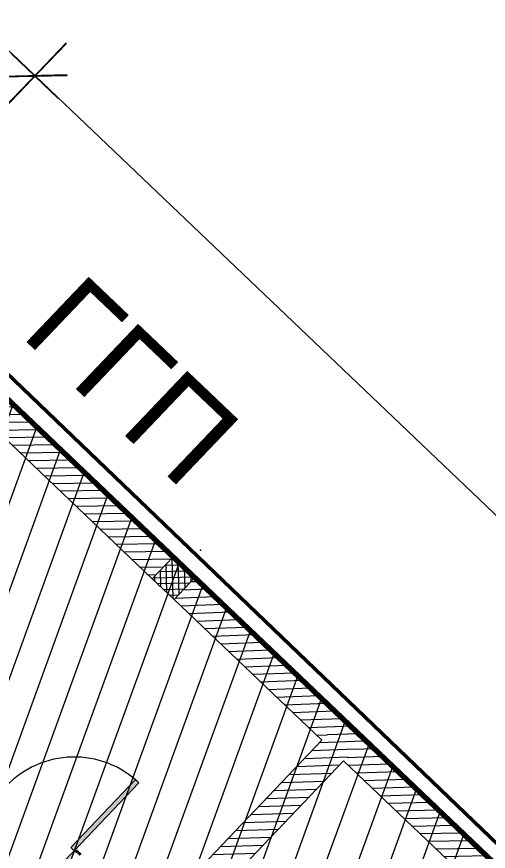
# Model space of a CAD drawing. Header units: metres. Extents: x 0 to 7617939, y 0 to 4642111.
# Drawn here: x 7616226.9 to 7616230.82, y 4641458.83 to 4641465.77 of the extents above; entities that cross this region are included whole.
import ezdxf

# ---------------------------------------------------------------- set-up
doc = ezdxf.new("R2010")
doc.units = ezdxf.units.M
doc.header["$MEASUREMENT"] = 0
doc.linetypes.add('- Двойно прекъснати линии', pattern=[1093.61107349396, 529.166650772095, -211.666655540466, 141.11111164093, -211.666655540469])
doc.layers.get('0').update_dxf_attribs({"color": 1})
doc.layers.get('DEFPOINTS').update_dxf_attribs({"lineweight": 0})
for name, color, linetype in [('1 _ Плочи - Основни.Structural - Bearing', 7, 'Continuous'), ('6 _ - Конструктивни оси.Dimensioning', 7, 'Continuous'), ('Structural - Bearing', 7, 'Continuous')]:
    doc.layers.add(name, color=color, linetype=linetype)
for name, color, linetype, lineweight in [('gradezna_linija', 7, 'Continuous', 53), ('koti', 7, 'Continuous', 25), ('Pecat', 7, 'Continuous', 25), ('U-5.2 ELEMENTI NA SOOBRAKAJNICA', 7, 'Continuous', 9)]:
    doc.layers.add(name, color=color, linetype=linetype, lineweight=lineweight)
doc.styles.add('K1', font='', dxfattribs={"width": 0.8})
doc.styles.add('PECAT', font='arial.ttf', dxfattribs={"height": 1.5})
doc.styles.get('K1').set_extended_font_data('Zurich BlkEx BT')
doc.dimstyles.new('mir', dxfattribs={"dimscale": 0.5, "dimtxt": 1.8, "dimasz": 0.01, "dimexe": 0.5, "dimexo": 0.0625, "dimgap": 0.2, "dimtad": 1, "dimzin": 0, "dimdsep": 46, "dimtxsty": 'K1', "dimblk": 'A$C321216CB', "dimcen": 0.09, "dimse1": 1, "dimse2": 1, "dimclrd": 256, "dimclrt": 256, "dimaunit": 1, "dimadec": 3, "dimazin": 0, "dimtfac": 1, "dimtofl": 0, "dimtmove": 2, "dimatfit": 3, "dimldrblk": 'A$C321216CB', "dimfxl": 0.5, "dimfxlon": 1, "dimtolj": 1, "dimtzin": 0, "dimlwd": 25, "dimarcsym": 0})
pattern_1 = [(44.99999999999996, (-56860.34482002258, 2014.433784484863), (-45.96193360834245, 45.96193360834247), [])]

# ---------------------------------------------------------------- blocks, each defined once
blk = doc.blocks.new('A$C321216CB')
for p, q in [((0, -75.27068100022552), (0, 75.27068100022916)), ((-38.06893737428254, -38.06893737428072), (38.0689373742789, 38.06893737428072)), ((-53.83760753984097, 1.818989403545856e-12), (53.83760753984097, 1.818989403545856e-12))]:
    blk.add_line(p, q)
blk = doc.blocks.new('*D95')
at = {"layer": 'DEFPOINTS', "color": 0, "linetype": 'Continuous', "lineweight": 25, "transparency": 16777216}
for p in [(7616223.488824899, 4641468.971690147), (7616223.356286365, 4641468.83402283), (7616227.179111835, 4641465.418884488)]:
    blk.add_point(p, dxfattribs=at)
at = {"layer": 'koti', "lineweight": 20, "transparency": 16777216}
blk.add_line((7616227.042971307, 4641465.284684973), (7616223.359888358, 4641468.830555029), dxfattribs=at)
at = {"layer": 'koti', "linetype": 'Continuous', "lineweight": 20, "transparency": 16777216, "xscale": 0.005000000000000001, "yscale": 0.005000000000000001, "zscale": 0.005000000000000001}
for p, rotation in [((7616223.356286365, 4641468.83402283), 136.0874016852455), ((7616227.0465733, 4641465.281217171), 316.0874016852455)]:
    blk.add_blockref('A$C321216CB', p, dxfattribs=dict(at, rotation=rotation))
at = {"layer": 'koti', "color": 0, "linetype": 'Continuous', "lineweight": 20, "transparency": 16777216, "insert": (7616225.478853932, 4641467.345779452), "char_height": 0.6, "attachment_point": 5, "rotation": 316.08740168524554, "style": 'K1'}
blk.add_mtext('\\A1;5.1', dxfattribs=at)
blk = doc.blocks.new('*D98')
at = {"layer": 'DEFPOINTS', "color": 0, "linetype": 'Continuous', "lineweight": 25, "transparency": 16777216}
for p in [(7616227.047909321, 4641465.281242531), (7616226.327898195, 4641464.52622088), (7616236.314799643, 4641455.002414308)]:
    blk.add_point(p, dxfattribs=at)
at = {"layer": 'koti', "lineweight": 20, "transparency": 16777216}
blk.add_line((7616237.031192338, 4641455.760886604), (7616227.051527753, 4641465.277791887), dxfattribs=at)
at = {"layer": 'koti', "linetype": 'Continuous', "lineweight": 20, "transparency": 16777216, "xscale": 0.005000000000000001, "yscale": 0.005000000000000001, "zscale": 0.005000000000000001}
for p, rotation in [((7616227.047909321, 4641465.281242531), 136.3596841782759), ((7616237.03481077, 4641455.75743596), 316.3596841782759)]:
    blk.add_blockref('A$C321216CB', p, dxfattribs=dict(at, rotation=rotation))
at = {"layer": 'koti', "color": 0, "linetype": 'Continuous', "lineweight": 20, "transparency": 16777216, "insert": (7616232.317411619, 4641460.808813821), "char_height": 0.6, "attachment_point": 5, "rotation": 316.35968417827587, "style": 'K1'}
blk.add_mtext('\\A1;13.8', dxfattribs=at)
blk = doc.blocks.new('*D116')
at = {"layer": 'DEFPOINTS', "color": 0, "linetype": 'Continuous', "lineweight": 25, "transparency": 16777216}
for p in [(7616223.60979392, 4641461.676043971), (7616235.581175267, 4641454.233272312), (7616233.596665542, 4641452.152265847)]:
    blk.add_point(p, dxfattribs=at)
at = {"layer": 'koti', "lineweight": 25, "transparency": 16777216}
blk.add_line((7616223.613412352, 4641461.672593326), (7616233.593047109, 4641452.155716491), dxfattribs=at)
at = {"layer": 'koti', "linetype": 'Continuous', "lineweight": 25, "transparency": 16777216, "xscale": 0.005000000000000001, "yscale": 0.005000000000000001, "zscale": 0.005000000000000001}
for p, rotation in [((7616223.60979392, 4641461.676043971), 136.3596841862228), ((7616233.596665542, 4641452.152265847), 316.3596841862228)]:
    blk.add_blockref('A$C321216CB', p, dxfattribs=dict(at, rotation=rotation))
at = {"layer": 'koti', "color": 0, "linetype": 'Continuous', "transparency": 16777216, "insert": (7616228.879281303, 4641457.203629483), "char_height": 0.6, "attachment_point": 5, "rotation": 316.35968418622286, "style": 'K1'}
blk.add_mtext('\\A1;13.8', dxfattribs=at)
blk = doc.blocks.new('A$C51218968')
at = {"layer": 'Structural - Bearing', "linetype": 'Continuous', "lineweight": 9}
h = blk.add_hatch(dxfattribs=at)
h.set_pattern_fill('COMMON_BRICK_0001', color=256, scale=0.4999999403539185, angle=-6.361109362927034e-15, style=0, pattern_type=2)
h.set_pattern_definition(pattern_1)
h.paths.add_polyline_path([(249.9601359367371, 6899.99924659729), (249.9601359367371, 6649.999208450317), (3597.660786151886, 6649.999208450317), (3597.660786151886, 6899.999166488647)])
h = blk.add_hatch(dxfattribs=at)
h.set_pattern_fill('1_БЕТОН_СГЛОБЯЕМИ_ЕЛЕМЕН_E7', color=256, scale=0.4999999403539185, angle=-6.361109362927034e-15, style=0, pattern_type=2)
h.set_pattern_definition([(44.99999999999996, (-56860.34482002258, 2014.433784484863), (-35.35533484171248, 35.3553348417125), []), (135.0000000000002, (-56860.34482002258, 2014.433784484863), (35.35533484171238, 35.35533484171259), [])])
h.paths.add_polyline_path([(3847.660719394684, 6649.999208450317), (3847.660719394684, 6899.999177932739), (3597.660749435425, 6899.999177932739), (3597.660748958588, 6649.999208450317)])
h = blk.add_hatch(dxfattribs=at)
h.set_pattern_fill('COMMON_BRICK_0001', color=256, scale=0.4999999403539185, angle=-6.361109362927034e-15, style=0, pattern_type=2)
h.set_pattern_definition(pattern_1)
h.paths.add_polyline_path([(3847.660745620728, 6899.999166488647), (3847.66074514389, 6649.999208450317), (5547.660517215729, 6649.999208450317), (5547.660517215729, 6899.99924659729)])
h = blk.add_hatch(dxfattribs=at)
h.set_pattern_fill('COMMON_BRICK_0001', color=256, scale=0.4999999403539185, angle=-6.361109362927034e-15, style=0, pattern_type=2)
h.set_pattern_definition(pattern_1)
h.paths.add_polyline_path([(5797.660486698151, 4562.556198120117), (5797.660487174988, 6899.999177932739), (5547.660515785217, 6899.999177932739), (5547.660516262054, 4562.556198120117)])
h = blk.add_hatch(dxfattribs=at)
h.set_pattern_fill('COMMON_BRICK_0001', color=256, scale=0.4999999403539185, angle=-6.361109362927034e-15, style=0, pattern_type=2)
h.set_pattern_definition(pattern_1)
h.paths.add_polyline_path([(5797.660486698151, 6899.99914932251), (5797.660487174988, 6649.999208450317), (8749.959077358246, 6649.999208450317), (8749.959076881409, 6899.999151229858)])
at = {"layer": 'Structural - Bearing', "linetype": 'Continuous', "lineweight": 9, "true_color": 0xdedede}
for points in [[(4689.660619735718, 5342.556104660034), (4649.660623073578, 5342.556104660034), (4649.660623550415, 4562.556198120117), (4689.660618305206, 4562.556198120117)], [(4709.660615921021, 4402.556217193604), (4709.660617351532, 4562.556198120117), (4689.660618305206, 4562.556198120117), (4689.660619735718, 4402.556217193604)], [(4701.660617351532, 4581.556196212769), (4701.660618305206, 4562.556198120117), (4751.660611152649, 4562.556198120117), (4751.660611629486, 4581.556196212769)]]:
    blk.add_hatch(color=254, dxfattribs=at).paths.add_polyline_path(points)
at = {"layer": '1 _ Плочи - Основни.Structural - Bearing', "linetype": 'Continuous', "lineweight": 9, "ltscale": 0.01, "flags": 128}
blk.add_lwpolyline([(11999.95864772797, 0), (13799.95848703384, 1.9073486328125e-06), (13799.95848703384, 6899.999177932739), (11999.95864868164, 6899.999177932739), (-0.03986692428588867, 6899.999177932739), (-0.03986692428588867, 0)], close=True, dxfattribs=at)
at = {"layer": '6 _ - Конструктивни оси.Dimensioning', "linetype": '- Двойно прекъснати линии', "lineweight": 9, "ltscale": 0.01}
blk.add_point((3724.619925498962, 7100.266387939453), dxfattribs=at)
blk.add_point((3724.619925498962, 7100.266387939453), dxfattribs=at)
at = {"layer": 'Structural - Bearing', "linetype": 'Continuous', "lineweight": 9, "ltscale": 0.01}
for p, q in [((4649.660590648651, 4562.556135177612), (4649.660590171814, 5342.556222915649)), ((4649.660590171814, 5342.556222915649), (4689.660523414612, 5342.556222915649)), ((4689.660523414612, 5342.556222915649), (4689.660523414612, 4562.556135177612)), ((4689.660523414612, 4562.556135177612), (4649.660590648651, 4562.556135177612)), ((4709.660490036011, 4562.556133270264), (4689.660523414612, 4562.556135177612)), ((4689.660523414612, 4562.556135177612), (4689.660523414612, 4402.556123733521)), ((4701.660502910614, 4581.556171417236), (4751.660558223724, 4581.556171417236)), ((4701.660502910614, 4562.556133270264), (4701.660502910614, 4581.556171417236))]:
    blk.add_line(p, q, dxfattribs=at)
at = {"layer": 'Structural - Bearing', "linetype": 'Continuous', "lineweight": 9, "ltscale": 0.01, "flags": 128}
for points in [[(3597.66067647934, 6899.999177932739), (249.9601316452026, 6899.999177932739)], [(5547.660515785217, 6899.999177932739), (3847.660680770874, 6899.999177932739)], [(5797.660487174988, 6899.999177932739), (5547.660515785217, 6899.999177932739)], [(8749.959107875824, 6899.999177932739), (5797.660487174988, 6899.999177932739)], [(249.9601321220398, 6649.999206542969), (3597.660676956177, 6649.999206542969)], [(3847.6606798172, 6649.999206542969), (5547.660517215729, 6649.999206542969)], [(5547.660517215729, 6649.999206542969), (5547.660516262054, 4562.556198120117)], [(5797.660487174988, 6649.999206542969), (8021.192163467407, 6649.999206542969)], [(5797.660486698151, 4562.556198120117), (5797.660487174988, 6649.999206542969)]]:
    blk.add_lwpolyline(points, dxfattribs=at)
blk.add_lwpolyline([(3847.660719394684, 6649.999206542969), (3847.660719394684, 6899.999177932739), (3597.660749435425, 6899.999177932739), (3597.660748958588, 6649.999206542969)], close=True, dxfattribs=at)
at = {"layer": 'Structural - Bearing', "linetype": 'Continuous', "lineweight": 9, "ltscale": 0.01}
blk.add_arc((4689.660618305206, 4562.556198120117), 779.9999069521126, 90.0000207364543, 180.0000207637751, dxfattribs=at)

msp = doc.modelspace()

# ---------------------------------------------------------------- hatches: boundary and pattern name
at = {"layer": 'gradezna_linija', "linetype": 'Continuous', "lineweight": 18}
h = msp.add_hatch(dxfattribs=at)
h.set_pattern_fill('LINE', color=30, scale=2, angle=70)
h.set_pattern_definition([(70, (0, 0), (-0.2349231551964771, 0.0855050358314172), [])])
h.paths.add_polyline_path([(7616230.822436475, 4641449.243139954), (7616235.58122474, 4641454.233324192), (7616225.59427382, 4641463.757078884), (7616220.832414584, 4641458.763614628)])

# ---------------------------------------------------------------- linework, layer by layer
at = {"layer": 'gradezna_linija', "linetype": 'Continuous', "lineweight": 70}
msp.add_lwpolyline([(7616229.516650738, 4641450.482068469), (7616230.819286205, 4641449.239836502), (7616235.581175268, 4641454.233272313), (7616234.278539801, 4641455.47550428), (7616225.594303647, 4641463.757050439), (7616220.832414584, 4641458.763614628)], close=True, dxfattribs=at).dxf.unprotected_set("ltscale", 0)

# ---------------------------------------------------------------- texts
at = {"layer": 'Pecat', "color": 82, "style": 'PECAT'}
msp.add_text('ГГП', height=0.75, rotation=316.367514535394, dxfattribs=at).set_placement((7616226.915382511, 4641463.12487763))

# ---------------------------------------------------------------- dimensions: what is measured, and where the dimension line sits
at = {"layer": 'koti', "linetype": 'Continuous', "lineweight": 20}
for p1, p2, distance, picture, middle in [((7616227.179111836, 4641465.418884489), (7616223.4888249, 4641468.971690148), 0.1910988064806999, '*D95', (7616225.478853932, 4641467.345779452)), ((7616236.314799643, 4641455.002414308), (7616226.327898194, 4641464.52622088), -1.043299437243852, '*D98', (7616232.317411619, 4641460.808813821))]:
    dim = msp.add_aligned_dim(p1=p1, p2=p2, distance=distance, dimstyle='mir', override={"dimtxt": 1.2, "dimdec": 1, "dimdsep": 0, "dimclrd": 256, "dimclrt": 0, "dimlwd": 20}, dxfattribs=at)
    dim.commit()
    dim.dimension.update_dxf_attribs({"geometry": picture, "text_midpoint": middle})
at = {"layer": 'koti', "linetype": 'Continuous'}
dim = msp.add_linear_dim(base=(7616233.596665542, 4641452.152265847), p1=(7616223.60979392, 4641461.676043971), p2=(7616235.581175268, 4641454.233272313), angle=136.3596841862228, dimstyle='mir', override={"dimtxt": 1.2, "dimdec": 1, "dimdsep": 0, "dimclrd": 256, "dimclrt": 0}, dxfattribs=at)
dim.commit()
dim.dimension.update_dxf_attribs({"geometry": '*D116', "text_midpoint": (7616228.879281303, 4641457.203629483)})

# ---------------------------------------------------------------- next in the draw order: block references
at = {"layer": 'U-5.2 ELEMENTI NA SOOBRAKAJNICA', "linetype": 'Continuous', "lineweight": 25, "xscale": 0.001, "yscale": 0.001, "zscale": 0.001, "rotation": 316.3786440716248}
msp.add_blockref('A$C51218968', (7616220.832442368, 4641458.763585612), dxfattribs=at)

# ---------------------------------------------------------------- next in the draw order: linework, layer by layer
at = {"layer": 'Pecat', "color": 82, "lineweight": 50}
msp.add_lwpolyline([(7616235.809999999, 4641444.49), (7616236.67, 4641446.930000001), (7616240.429999999, 4641449.730000001), (7616222.010000001, 4641467.42), (7616217.099999999, 4641462.32), (7616217.300000001, 4641462.13)], close=True, dxfattribs=at)

doc.saveas('drawing.dxf')
